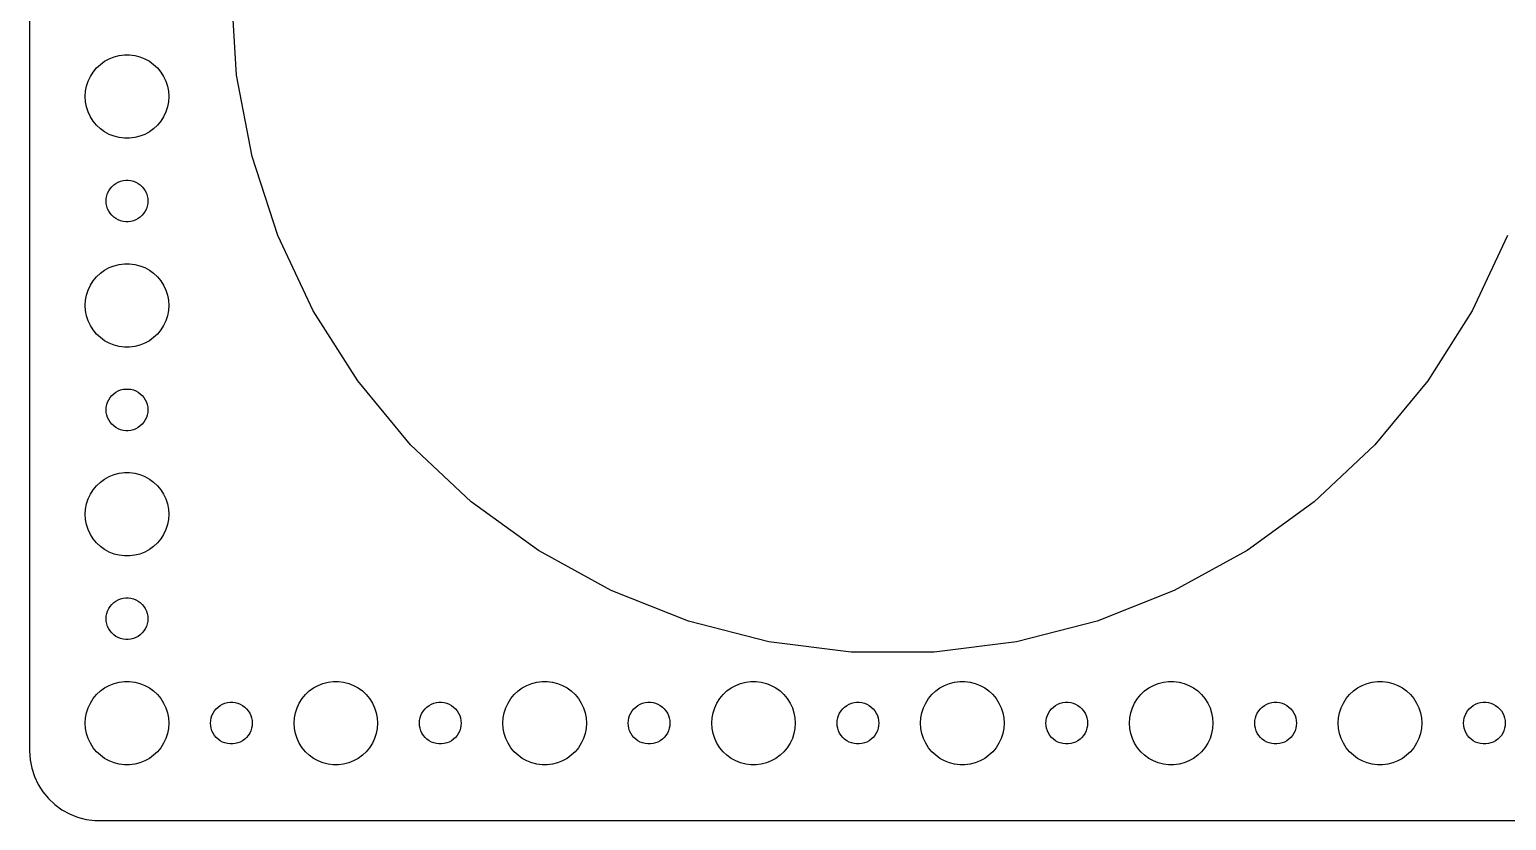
# Model space of a CAD drawing. Header units: metres. Extents: x -262 to 262, y -59 to 59.
# Drawn here: x -262 to -155.9, y -59.5 to -2.7 of the extents above; entities that cross this region are included whole.
import ezdxf

# ---------------------------------------------------------------- set-up
doc = ezdxf.new("R2010")
doc.units = ezdxf.units.M

msp = doc.modelspace()

# ---------------------------------------------------------------- linework, layer by layer
for p, q in [((-262, 54.5), (-262, -54.5)), ((-247.125, -5.95332), (-247.5, 0)), ((-257.187, -5.44635), (-256.912, -5.18845)), ((-256.912, -5.18845), (-256.607, -4.96701)), ((-256.607, -4.96701), (-256.277, -4.78551)), ((-256.277, -4.78551), (-255.927, -4.64682)), ((-255.927, -4.64682), (-255.562, -4.55313)), ((-255.562, -4.55313), (-255.188, -4.50591)), ((-255.188, -4.50591), (-254.812, -4.50591)), ((-254.812, -4.50591), (-254.438, -4.55313)), ((-254.438, -4.55313), (-254.073, -4.64682)), ((-254.073, -4.64682), (-253.723, -4.78551)), ((-253.723, -4.78551), (-253.393, -4.96701)), ((-253.393, -4.96701), (-253.088, -5.18845)), ((-253.088, -5.18845), (-252.813, -5.44635)), ((-257.789, -6.39561), (-257.629, -6.05473)), ((-257.629, -6.05473), (-257.427, -5.73663)), ((-257.427, -5.73663), (-257.187, -5.44635)), ((-252.813, -5.44635), (-252.573, -5.73663)), ((-252.573, -5.73663), (-252.371, -6.05473)), ((-252.371, -6.05473), (-252.211, -6.39561)), ((-246.008, -11.8128), (-247.125, -5.95332)), ((-258, -7.5), (-257.976, -7.12399)), ((-257.976, -7.12399), (-257.906, -6.75392)), ((-257.906, -6.75392), (-257.789, -6.39561)), ((-252.211, -6.39561), (-252.094, -6.75392)), ((-252.094, -6.75392), (-252.024, -7.12399)), ((-252.024, -7.12399), (-252, -7.5)), ((-257.976, -7.87599), (-258, -7.5)), ((-257.906, -8.24606), (-257.976, -7.87599)), ((-257.789, -8.60437), (-257.906, -8.24606)), ((-252.094, -8.24606), (-252.211, -8.60437)), ((-252.024, -7.87599), (-252.094, -8.24606)), ((-252, -7.5), (-252.024, -7.87599)), ((-257.629, -8.94525), (-257.789, -8.60437)), ((-257.427, -9.26335), (-257.629, -8.94525)), ((-257.187, -9.55363), (-257.427, -9.26335)), ((-252.573, -9.26335), (-252.813, -9.55363)), ((-252.371, -8.94525), (-252.573, -9.26335)), ((-252.211, -8.60437), (-252.371, -8.94525)), ((-256.912, -9.81154), (-257.187, -9.55363)), ((-256.607, -10.033), (-256.912, -9.81154)), ((-256.277, -10.2145), (-256.607, -10.033)), ((-255.927, -10.3532), (-256.277, -10.2145)), ((-255.562, -10.4469), (-255.927, -10.3532)), ((-255.188, -10.4941), (-255.562, -10.4469)), ((-254.812, -10.4941), (-255.188, -10.4941)), ((-254.438, -10.4469), (-254.812, -10.4941)), ((-254.073, -10.3532), (-254.438, -10.4469)), ((-253.723, -10.2145), (-254.073, -10.3532)), ((-253.393, -10.033), (-253.723, -10.2145)), ((-253.088, -9.81154), (-253.393, -10.033)), ((-252.813, -9.55363), (-253.088, -9.81154)), ((-244.164, -17.4859), (-246.008, -11.8128)), ((-255.956, -13.8442), (-255.804, -13.7335)), ((-255.804, -13.7335), (-255.639, -13.6427)), ((-255.639, -13.6427), (-255.464, -13.5734)), ((-255.464, -13.5734), (-255.281, -13.5266)), ((-255.281, -13.5266), (-255.094, -13.5029)), ((-255.094, -13.5029), (-254.906, -13.5029)), ((-254.906, -13.5029), (-254.719, -13.5266)), ((-254.719, -13.5266), (-254.536, -13.5734)), ((-254.536, -13.5734), (-254.361, -13.6427)), ((-254.361, -13.6427), (-254.196, -13.7335)), ((-254.196, -13.7335), (-254.044, -13.8442)), ((-256.5, -15), (-256.488, -14.812)), ((-256.488, -14.812), (-256.453, -14.627)), ((-256.453, -14.627), (-256.395, -14.4478)), ((-256.395, -14.4478), (-256.314, -14.2774)), ((-256.314, -14.2774), (-256.214, -14.1183)), ((-256.214, -14.1183), (-256.093, -13.9732)), ((-256.093, -13.9732), (-255.956, -13.8442)), ((-254.044, -13.8442), (-253.907, -13.9732)), ((-253.907, -13.9732), (-253.786, -14.1183)), ((-253.786, -14.1183), (-253.686, -14.2774)), ((-253.686, -14.2774), (-253.605, -14.4478)), ((-253.605, -14.4478), (-253.547, -14.627)), ((-253.547, -14.627), (-253.512, -14.812)), ((-253.512, -14.812), (-253.5, -15)), ((-256.488, -15.188), (-256.5, -15)), ((-256.453, -15.373), (-256.488, -15.188)), ((-256.395, -15.5522), (-256.453, -15.373)), ((-256.314, -15.7226), (-256.395, -15.5522)), ((-256.214, -15.8817), (-256.314, -15.7226)), ((-256.093, -16.0268), (-256.214, -15.8817)), ((-253.786, -15.8817), (-253.907, -16.0268)), ((-253.686, -15.7226), (-253.786, -15.8817)), ((-253.605, -15.5522), (-253.686, -15.7226)), ((-253.547, -15.373), (-253.605, -15.5522)), ((-253.512, -15.188), (-253.547, -15.373)), ((-253.5, -15), (-253.512, -15.188)), ((-255.956, -16.1558), (-256.093, -16.0268)), ((-255.804, -16.2665), (-255.956, -16.1558)), ((-255.639, -16.3572), (-255.804, -16.2665)), ((-255.464, -16.4266), (-255.639, -16.3572)), ((-255.281, -16.4734), (-255.464, -16.4266)), ((-255.094, -16.497), (-255.281, -16.4734)), ((-254.906, -16.497), (-255.094, -16.497)), ((-254.719, -16.4734), (-254.906, -16.497)), ((-254.536, -16.4266), (-254.719, -16.4734)), ((-254.361, -16.3572), (-254.536, -16.4266)), ((-254.196, -16.2665), (-254.361, -16.3572)), ((-254.044, -16.1558), (-254.196, -16.2665)), ((-253.907, -16.0268), (-254.044, -16.1558)), ((-241.625, -22.8833), (-244.164, -17.4859)), ((-155.836, -17.4859), (-158.375, -22.8833)), ((-256.912, -20.1884), (-256.607, -19.967)), ((-256.607, -19.967), (-256.277, -19.7855)), ((-256.277, -19.7855), (-255.927, -19.6468)), ((-255.927, -19.6468), (-255.562, -19.5531)), ((-255.562, -19.5531), (-255.188, -19.5059)), ((-255.188, -19.5059), (-254.812, -19.5059)), ((-254.812, -19.5059), (-254.438, -19.5531)), ((-254.438, -19.5531), (-254.073, -19.6468)), ((-254.073, -19.6468), (-253.723, -19.7855)), ((-253.723, -19.7855), (-253.393, -19.967)), ((-253.393, -19.967), (-253.088, -20.1884)), ((-257.789, -21.3956), (-257.629, -21.0547)), ((-257.629, -21.0547), (-257.427, -20.7366)), ((-257.427, -20.7366), (-257.187, -20.4464)), ((-257.187, -20.4464), (-256.912, -20.1884)), ((-253.088, -20.1884), (-252.813, -20.4464)), ((-252.813, -20.4464), (-252.573, -20.7366)), ((-252.573, -20.7366), (-252.371, -21.0547)), ((-252.371, -21.0547), (-252.211, -21.3956)), ((-258, -22.5), (-257.976, -22.124)), ((-257.976, -22.124), (-257.906, -21.7539)), ((-257.906, -21.7539), (-257.789, -21.3956)), ((-252.211, -21.3956), (-252.094, -21.7539)), ((-252.094, -21.7539), (-252.024, -22.124)), ((-252.024, -22.124), (-252, -22.5)), ((-257.976, -22.876), (-258, -22.5)), ((-257.906, -23.2461), (-257.976, -22.876)), ((-257.789, -23.6044), (-257.906, -23.2461)), ((-252.094, -23.2461), (-252.211, -23.6044)), ((-252.024, -22.876), (-252.094, -23.2461)), ((-252, -22.5), (-252.024, -22.876)), ((-238.428, -27.9198), (-241.625, -22.8833)), ((-158.375, -22.8833), (-161.572, -27.9198)), ((-257.629, -23.9453), (-257.789, -23.6044)), ((-257.427, -24.2634), (-257.629, -23.9453)), ((-257.187, -24.5536), (-257.427, -24.2634)), ((-252.573, -24.2634), (-252.813, -24.5536)), ((-252.371, -23.9453), (-252.573, -24.2634)), ((-252.211, -23.6044), (-252.371, -23.9453)), ((-256.912, -24.8115), (-257.187, -24.5536)), ((-256.607, -25.033), (-256.912, -24.8115)), ((-256.277, -25.2145), (-256.607, -25.033)), ((-255.927, -25.3532), (-256.277, -25.2145)), ((-255.562, -25.4469), (-255.927, -25.3532)), ((-255.188, -25.4941), (-255.562, -25.4469)), ((-254.438, -25.4469), (-254.812, -25.4941)), ((-254.073, -25.3532), (-254.438, -25.4469)), ((-253.723, -25.2145), (-254.073, -25.3532)), ((-253.393, -25.033), (-253.723, -25.2145)), ((-253.088, -24.8115), (-253.393, -25.033)), ((-252.813, -24.5536), (-253.088, -24.8115)), ((-254.812, -25.4941), (-255.188, -25.4941)), ((-255.639, -28.6427), (-255.464, -28.5734)), ((-255.464, -28.5734), (-255.281, -28.5266)), ((-255.281, -28.5266), (-255.094, -28.503)), ((-255.094, -28.503), (-254.906, -28.503)), ((-254.906, -28.503), (-254.719, -28.5266)), ((-254.719, -28.5266), (-254.536, -28.5734)), ((-254.536, -28.5734), (-254.361, -28.6427)), ((-234.626, -32.516), (-238.428, -27.9198)), ((-161.572, -27.9198), (-165.374, -32.516)), ((-256.488, -29.812), (-256.453, -29.627)), ((-256.453, -29.627), (-256.395, -29.4478)), ((-256.395, -29.4478), (-256.314, -29.2774)), ((-256.314, -29.2774), (-256.214, -29.1183)), ((-256.214, -29.1183), (-256.093, -28.9732)), ((-256.093, -28.9732), (-255.956, -28.8442)), ((-255.956, -28.8442), (-255.804, -28.7335)), ((-255.804, -28.7335), (-255.639, -28.6427)), ((-254.361, -28.6427), (-254.196, -28.7335)), ((-254.196, -28.7335), (-254.044, -28.8442)), ((-254.044, -28.8442), (-253.907, -28.9732)), ((-253.907, -28.9732), (-253.786, -29.1183)), ((-253.786, -29.1183), (-253.686, -29.2774)), ((-253.686, -29.2774), (-253.605, -29.4478)), ((-253.605, -29.4478), (-253.547, -29.627)), ((-253.547, -29.627), (-253.512, -29.812)), ((-256.5, -30), (-256.488, -29.812)), ((-256.488, -30.188), (-256.5, -30)), ((-256.453, -30.373), (-256.488, -30.188)), ((-256.395, -30.5522), (-256.453, -30.373)), ((-256.314, -30.7226), (-256.395, -30.5522)), ((-256.214, -30.8817), (-256.314, -30.7226)), ((-253.686, -30.7226), (-253.786, -30.8817)), ((-253.605, -30.5522), (-253.686, -30.7226)), ((-253.547, -30.373), (-253.605, -30.5522)), ((-253.512, -30.188), (-253.547, -30.373)), ((-253.512, -29.812), (-253.5, -30)), ((-253.5, -30), (-253.512, -30.188)), ((-256.093, -31.0268), (-256.214, -30.8817)), ((-255.956, -31.1558), (-256.093, -31.0268)), ((-255.804, -31.2665), (-255.956, -31.1558)), ((-255.639, -31.3572), (-255.804, -31.2665)), ((-255.464, -31.4266), (-255.639, -31.3572)), ((-255.281, -31.4734), (-255.464, -31.4266)), ((-255.094, -31.497), (-255.281, -31.4734)), ((-254.906, -31.497), (-255.094, -31.497)), ((-254.719, -31.4734), (-254.906, -31.497)), ((-254.536, -31.4266), (-254.719, -31.4734)), ((-254.361, -31.3572), (-254.536, -31.4266)), ((-254.196, -31.2665), (-254.361, -31.3572)), ((-254.044, -31.1558), (-254.196, -31.2665)), ((-253.907, -31.0268), (-254.044, -31.1558)), ((-253.786, -30.8817), (-253.907, -31.0268)), ((-230.278, -36.5994), (-234.626, -32.516)), ((-165.374, -32.516), (-169.722, -36.5994)), ((-256.912, -35.1885), (-256.607, -34.967)), ((-256.607, -34.967), (-256.277, -34.7855)), ((-256.277, -34.7855), (-255.927, -34.6468)), ((-255.927, -34.6468), (-255.562, -34.5531)), ((-255.562, -34.5531), (-255.188, -34.5059)), ((-255.188, -34.5059), (-254.812, -34.5059)), ((-254.812, -34.5059), (-254.438, -34.5531)), ((-254.438, -34.5531), (-254.073, -34.6468)), ((-254.073, -34.6468), (-253.723, -34.7855)), ((-253.723, -34.7855), (-253.393, -34.967)), ((-253.393, -34.967), (-253.088, -35.1885)), ((-257.789, -36.3956), (-257.629, -36.0547)), ((-257.629, -36.0547), (-257.427, -35.7366)), ((-257.427, -35.7366), (-257.187, -35.4464)), ((-257.187, -35.4464), (-256.912, -35.1885)), ((-253.088, -35.1885), (-252.813, -35.4464)), ((-252.813, -35.4464), (-252.573, -35.7366)), ((-252.573, -35.7366), (-252.371, -36.0547)), ((-252.371, -36.0547), (-252.211, -36.3956)), ((-258, -37.5), (-257.976, -37.124)), ((-257.976, -37.124), (-257.906, -36.7539)), ((-257.906, -36.7539), (-257.789, -36.3956)), ((-252.211, -36.3956), (-252.094, -36.7539)), ((-252.094, -36.7539), (-252.024, -37.124)), ((-252.024, -37.124), (-252, -37.5)), ((-225.452, -40.1056), (-230.278, -36.5994)), ((-169.722, -36.5994), (-174.548, -40.1056)), ((-257.976, -37.876), (-258, -37.5)), ((-257.906, -38.2461), (-257.976, -37.876)), ((-252.024, -37.876), (-252.094, -38.2461)), ((-252, -37.5), (-252.024, -37.876)), ((-257.789, -38.6044), (-257.906, -38.2461)), ((-257.629, -38.9453), (-257.789, -38.6044)), ((-257.427, -39.2634), (-257.629, -38.9453)), ((-252.371, -38.9453), (-252.573, -39.2634)), ((-252.211, -38.6044), (-252.371, -38.9453)), ((-252.094, -38.2461), (-252.211, -38.6044)), ((-257.187, -39.5536), (-257.427, -39.2634)), ((-256.912, -39.8115), (-257.187, -39.5536)), ((-256.607, -40.033), (-256.912, -39.8115)), ((-256.277, -40.2145), (-256.607, -40.033)), ((-255.927, -40.3532), (-256.277, -40.2145)), ((-253.723, -40.2145), (-254.073, -40.3532)), ((-253.393, -40.033), (-253.723, -40.2145)), ((-253.088, -39.8115), (-253.393, -40.033)), ((-252.813, -39.5536), (-253.088, -39.8115)), ((-252.573, -39.2634), (-252.813, -39.5536)), ((-220.225, -42.9793), (-225.452, -40.1056)), ((-174.548, -40.1056), (-179.775, -42.9793)), ((-255.562, -40.4469), (-255.927, -40.3532)), ((-255.188, -40.4941), (-255.562, -40.4469)), ((-254.812, -40.4941), (-255.188, -40.4941)), ((-254.438, -40.4469), (-254.812, -40.4941)), ((-254.073, -40.3532), (-254.438, -40.4469)), ((-214.678, -45.1752), (-220.225, -42.9793)), ((-179.775, -42.9793), (-185.322, -45.1752)), ((-256.453, -44.627), (-256.395, -44.4478)), ((-256.395, -44.4478), (-256.314, -44.2774)), ((-256.314, -44.2774), (-256.214, -44.1183)), ((-256.214, -44.1183), (-256.093, -43.9732)), ((-256.093, -43.9732), (-255.956, -43.8442)), ((-255.956, -43.8442), (-255.804, -43.7335)), ((-255.804, -43.7335), (-255.639, -43.6428)), ((-255.639, -43.6428), (-255.464, -43.5734)), ((-255.464, -43.5734), (-255.281, -43.5266)), ((-255.281, -43.5266), (-255.094, -43.503)), ((-255.094, -43.503), (-254.906, -43.503)), ((-254.906, -43.503), (-254.719, -43.5266)), ((-254.719, -43.5266), (-254.536, -43.5734)), ((-254.536, -43.5734), (-254.361, -43.6428)), ((-254.361, -43.6428), (-254.196, -43.7335)), ((-254.196, -43.7335), (-254.044, -43.8442)), ((-254.044, -43.8442), (-253.907, -43.9732)), ((-253.907, -43.9732), (-253.786, -44.1183)), ((-253.786, -44.1183), (-253.686, -44.2774)), ((-253.686, -44.2774), (-253.605, -44.4478)), ((-253.605, -44.4478), (-253.547, -44.627)), ((-256.5, -45), (-256.488, -44.812)), ((-256.488, -45.188), (-256.5, -45)), ((-256.488, -44.812), (-256.453, -44.627)), ((-256.453, -45.373), (-256.488, -45.188)), ((-256.395, -45.5522), (-256.453, -45.373)), ((-256.314, -45.7226), (-256.395, -45.5522)), ((-253.605, -45.5522), (-253.686, -45.7226)), ((-253.547, -45.373), (-253.605, -45.5522)), ((-253.547, -44.627), (-253.512, -44.812)), ((-253.512, -45.188), (-253.547, -45.373)), ((-253.512, -44.812), (-253.5, -45)), ((-253.5, -45), (-253.512, -45.188)), ((-208.901, -46.6586), (-214.678, -45.1752)), ((-185.322, -45.1752), (-191.099, -46.6586)), ((-256.214, -45.8817), (-256.314, -45.7226)), ((-256.093, -46.0268), (-256.214, -45.8817)), ((-255.956, -46.1558), (-256.093, -46.0268)), ((-255.804, -46.2665), (-255.956, -46.1558)), ((-255.639, -46.3572), (-255.804, -46.2665)), ((-255.464, -46.4266), (-255.639, -46.3572)), ((-255.281, -46.4734), (-255.464, -46.4266)), ((-255.094, -46.497), (-255.281, -46.4734)), ((-254.906, -46.497), (-255.094, -46.497)), ((-254.719, -46.4734), (-254.906, -46.497)), ((-254.536, -46.4266), (-254.719, -46.4734)), ((-254.361, -46.3572), (-254.536, -46.4266)), ((-254.196, -46.2665), (-254.361, -46.3572)), ((-254.044, -46.1558), (-254.196, -46.2665)), ((-253.907, -46.0268), (-254.044, -46.1558)), ((-253.786, -45.8817), (-253.907, -46.0268)), ((-253.686, -45.7226), (-253.786, -45.8817)), ((-202.983, -47.4063), (-208.901, -46.6586)), ((-191.099, -46.6586), (-197.017, -47.4063)), ((-197.017, -47.4063), (-202.983, -47.4063)), ((-256.607, -49.967), (-256.277, -49.7855)), ((-256.277, -49.7855), (-255.927, -49.6468)), ((-255.927, -49.6468), (-255.562, -49.5531)), ((-255.562, -49.5531), (-255.188, -49.5059)), ((-255.188, -49.5059), (-254.812, -49.5059)), ((-254.812, -49.5059), (-254.438, -49.5531)), ((-254.438, -49.5531), (-254.073, -49.6468)), ((-254.073, -49.6468), (-253.723, -49.7855)), ((-253.723, -49.7855), (-253.393, -49.967)), ((-241.607, -49.967), (-241.277, -49.7855)), ((-241.277, -49.7855), (-240.927, -49.6468)), ((-240.927, -49.6468), (-240.562, -49.5531)), ((-240.562, -49.5531), (-240.188, -49.5059)), ((-240.188, -49.5059), (-239.812, -49.5059)), ((-239.812, -49.5059), (-239.438, -49.5531)), ((-239.438, -49.5531), (-239.073, -49.6468)), ((-239.073, -49.6468), (-238.723, -49.7855)), ((-238.723, -49.7855), (-238.393, -49.967)), ((-226.607, -49.967), (-226.277, -49.7855)), ((-226.277, -49.7855), (-225.927, -49.6468)), ((-225.927, -49.6468), (-225.562, -49.5531)), ((-225.562, -49.5531), (-225.188, -49.5059)), ((-225.188, -49.5059), (-224.812, -49.5059)), ((-224.812, -49.5059), (-224.438, -49.5531)), ((-224.438, -49.5531), (-224.073, -49.6468)), ((-224.073, -49.6468), (-223.723, -49.7855)), ((-223.723, -49.7855), (-223.393, -49.967)), ((-211.607, -49.967), (-211.277, -49.7855)), ((-211.277, -49.7855), (-210.927, -49.6468)), ((-210.927, -49.6468), (-210.562, -49.5531)), ((-210.562, -49.5531), (-210.188, -49.5059)), ((-210.188, -49.5059), (-209.812, -49.5059)), ((-209.812, -49.5059), (-209.438, -49.5531)), ((-209.438, -49.5531), (-209.073, -49.6468)), ((-209.073, -49.6468), (-208.723, -49.7855)), ((-208.723, -49.7855), (-208.393, -49.967)), ((-196.607, -49.967), (-196.277, -49.7855)), ((-196.277, -49.7855), (-195.927, -49.6468)), ((-195.927, -49.6468), (-195.562, -49.5531)), ((-195.562, -49.5531), (-195.188, -49.5059)), ((-195.188, -49.5059), (-194.812, -49.5059)), ((-194.812, -49.5059), (-194.438, -49.5531)), ((-194.438, -49.5531), (-194.073, -49.6468)), ((-194.073, -49.6468), (-193.723, -49.7855)), ((-193.723, -49.7855), (-193.393, -49.967)), ((-181.607, -49.967), (-181.277, -49.7855)), ((-181.277, -49.7855), (-180.927, -49.6468)), ((-180.927, -49.6468), (-180.562, -49.5531)), ((-180.562, -49.5531), (-180.188, -49.5059)), ((-180.188, -49.5059), (-179.812, -49.5059)), ((-179.812, -49.5059), (-179.438, -49.5531)), ((-179.438, -49.5531), (-179.073, -49.6468)), ((-179.073, -49.6468), (-178.723, -49.7855)), ((-178.723, -49.7855), (-178.393, -49.967)), ((-166.607, -49.967), (-166.277, -49.7855)), ((-166.277, -49.7855), (-165.927, -49.6468)), ((-165.927, -49.6468), (-165.562, -49.5531)), ((-165.562, -49.5531), (-165.188, -49.5059)), ((-165.188, -49.5059), (-164.812, -49.5059)), ((-164.812, -49.5059), (-164.438, -49.5531)), ((-164.438, -49.5531), (-164.073, -49.6468)), ((-164.073, -49.6468), (-163.723, -49.7855)), ((-163.723, -49.7855), (-163.393, -49.967)), ((-257.629, -51.0547), (-257.427, -50.7366)), ((-257.427, -50.7366), (-257.187, -50.4464)), ((-257.187, -50.4464), (-256.912, -50.1885)), ((-256.912, -50.1885), (-256.607, -49.967)), ((-253.393, -49.967), (-253.088, -50.1885)), ((-253.088, -50.1885), (-252.813, -50.4464)), ((-252.813, -50.4464), (-252.573, -50.7366)), ((-252.573, -50.7366), (-252.371, -51.0547)), ((-242.629, -51.0547), (-242.427, -50.7366)), ((-242.427, -50.7366), (-242.187, -50.4464)), ((-242.187, -50.4464), (-241.912, -50.1885)), ((-241.912, -50.1885), (-241.607, -49.967)), ((-238.393, -49.967), (-238.088, -50.1885)), ((-238.088, -50.1885), (-237.813, -50.4464)), ((-237.813, -50.4464), (-237.573, -50.7366)), ((-237.573, -50.7366), (-237.371, -51.0547)), ((-227.629, -51.0547), (-227.427, -50.7366)), ((-227.427, -50.7366), (-227.187, -50.4464)), ((-227.187, -50.4464), (-226.912, -50.1885)), ((-226.912, -50.1885), (-226.607, -49.967)), ((-223.393, -49.967), (-223.088, -50.1885)), ((-223.088, -50.1885), (-222.813, -50.4464)), ((-222.813, -50.4464), (-222.573, -50.7366)), ((-222.573, -50.7366), (-222.371, -51.0547)), ((-212.629, -51.0547), (-212.427, -50.7366)), ((-212.427, -50.7366), (-212.187, -50.4464)), ((-212.187, -50.4464), (-211.912, -50.1885)), ((-211.912, -50.1885), (-211.607, -49.967)), ((-208.393, -49.967), (-208.088, -50.1885)), ((-208.088, -50.1885), (-207.813, -50.4464)), ((-207.813, -50.4464), (-207.573, -50.7366)), ((-207.573, -50.7366), (-207.371, -51.0547)), ((-197.629, -51.0547), (-197.427, -50.7366)), ((-197.427, -50.7366), (-197.187, -50.4464)), ((-197.187, -50.4464), (-196.912, -50.1885)), ((-196.912, -50.1885), (-196.607, -49.967)), ((-193.393, -49.967), (-193.088, -50.1885)), ((-193.088, -50.1885), (-192.813, -50.4464)), ((-192.813, -50.4464), (-192.573, -50.7366)), ((-192.573, -50.7366), (-192.371, -51.0547)), ((-182.629, -51.0547), (-182.427, -50.7366)), ((-182.427, -50.7366), (-182.187, -50.4464)), ((-182.187, -50.4464), (-181.912, -50.1885)), ((-181.912, -50.1885), (-181.607, -49.967)), ((-178.393, -49.967), (-178.088, -50.1885)), ((-178.088, -50.1885), (-177.813, -50.4464)), ((-177.813, -50.4464), (-177.573, -50.7366)), ((-177.573, -50.7366), (-177.371, -51.0547)), ((-167.629, -51.0547), (-167.427, -50.7366)), ((-167.427, -50.7366), (-167.187, -50.4464)), ((-167.187, -50.4464), (-166.912, -50.1885)), ((-166.912, -50.1885), (-166.607, -49.967)), ((-163.393, -49.967), (-163.088, -50.1885)), ((-163.088, -50.1885), (-162.813, -50.4464)), ((-162.813, -50.4464), (-162.573, -50.7366)), ((-162.573, -50.7366), (-162.371, -51.0547)), ((-257.976, -52.124), (-257.906, -51.7539)), ((-257.906, -51.7539), (-257.789, -51.3956)), ((-257.789, -51.3956), (-257.629, -51.0547)), ((-252.371, -51.0547), (-252.211, -51.3956)), ((-252.211, -51.3956), (-252.094, -51.7539)), ((-252.094, -51.7539), (-252.024, -52.124)), ((-248.953, -52.127), (-248.895, -51.9478)), ((-248.895, -51.9478), (-248.814, -51.7774)), ((-248.814, -51.7774), (-248.714, -51.6183)), ((-248.714, -51.6183), (-248.593, -51.4732)), ((-248.593, -51.4732), (-248.456, -51.3442)), ((-248.456, -51.3442), (-248.304, -51.2335)), ((-248.304, -51.2335), (-248.139, -51.1428)), ((-248.139, -51.1428), (-247.964, -51.0734)), ((-247.964, -51.0734), (-247.781, -51.0266)), ((-247.781, -51.0266), (-247.594, -51.003)), ((-247.594, -51.003), (-247.406, -51.003)), ((-247.406, -51.003), (-247.219, -51.0266)), ((-247.219, -51.0266), (-247.036, -51.0734)), ((-247.036, -51.0734), (-246.861, -51.1428)), ((-246.861, -51.1428), (-246.696, -51.2335)), ((-246.696, -51.2335), (-246.544, -51.3442)), ((-246.544, -51.3442), (-246.407, -51.4732)), ((-246.407, -51.4732), (-246.286, -51.6183)), ((-246.286, -51.6183), (-246.186, -51.7774)), ((-246.186, -51.7774), (-246.105, -51.9478)), ((-246.105, -51.9478), (-246.047, -52.127)), ((-242.976, -52.124), (-242.906, -51.7539)), ((-242.906, -51.7539), (-242.789, -51.3956)), ((-242.789, -51.3956), (-242.629, -51.0547)), ((-237.371, -51.0547), (-237.211, -51.3956)), ((-237.211, -51.3956), (-237.094, -51.7539)), ((-237.094, -51.7539), (-237.024, -52.124)), ((-233.953, -52.127), (-233.895, -51.9478)), ((-233.895, -51.9478), (-233.814, -51.7774)), ((-233.814, -51.7774), (-233.714, -51.6183)), ((-233.714, -51.6183), (-233.593, -51.4732)), ((-233.593, -51.4732), (-233.456, -51.3442)), ((-233.456, -51.3442), (-233.304, -51.2335)), ((-233.304, -51.2335), (-233.139, -51.1428)), ((-233.139, -51.1428), (-232.964, -51.0734)), ((-232.964, -51.0734), (-232.781, -51.0266)), ((-232.781, -51.0266), (-232.594, -51.003)), ((-232.594, -51.003), (-232.406, -51.003)), ((-232.406, -51.003), (-232.219, -51.0266)), ((-232.219, -51.0266), (-232.036, -51.0734)), ((-232.036, -51.0734), (-231.861, -51.1428)), ((-231.861, -51.1428), (-231.696, -51.2335)), ((-231.696, -51.2335), (-231.544, -51.3442)), ((-231.544, -51.3442), (-231.407, -51.4732)), ((-231.407, -51.4732), (-231.286, -51.6183)), ((-231.286, -51.6183), (-231.186, -51.7774)), ((-231.186, -51.7774), (-231.105, -51.9478)), ((-231.105, -51.9478), (-231.047, -52.127)), ((-227.976, -52.124), (-227.906, -51.7539)), ((-227.906, -51.7539), (-227.789, -51.3956)), ((-227.789, -51.3956), (-227.629, -51.0547)), ((-222.371, -51.0547), (-222.211, -51.3956)), ((-222.211, -51.3956), (-222.094, -51.7539)), ((-222.094, -51.7539), (-222.024, -52.124)), ((-218.953, -52.127), (-218.895, -51.9478)), ((-218.895, -51.9478), (-218.814, -51.7774)), ((-218.814, -51.7774), (-218.714, -51.6183)), ((-218.714, -51.6183), (-218.593, -51.4732)), ((-218.593, -51.4732), (-218.456, -51.3442)), ((-218.456, -51.3442), (-218.304, -51.2335)), ((-218.304, -51.2335), (-218.139, -51.1428)), ((-218.139, -51.1428), (-217.964, -51.0734)), ((-217.964, -51.0734), (-217.781, -51.0266)), ((-217.781, -51.0266), (-217.594, -51.003)), ((-217.594, -51.003), (-217.406, -51.003)), ((-217.406, -51.003), (-217.219, -51.0266)), ((-217.219, -51.0266), (-217.036, -51.0734)), ((-217.036, -51.0734), (-216.861, -51.1428)), ((-216.861, -51.1428), (-216.696, -51.2335)), ((-216.696, -51.2335), (-216.544, -51.3442)), ((-216.544, -51.3442), (-216.407, -51.4732)), ((-216.407, -51.4732), (-216.286, -51.6183)), ((-216.286, -51.6183), (-216.186, -51.7774)), ((-216.186, -51.7774), (-216.105, -51.9478)), ((-216.105, -51.9478), (-216.047, -52.127)), ((-212.976, -52.124), (-212.906, -51.7539)), ((-212.906, -51.7539), (-212.789, -51.3956)), ((-212.789, -51.3956), (-212.629, -51.0547)), ((-207.371, -51.0547), (-207.211, -51.3956)), ((-207.211, -51.3956), (-207.094, -51.7539)), ((-207.094, -51.7539), (-207.024, -52.124)), ((-203.953, -52.127), (-203.895, -51.9478)), ((-203.895, -51.9478), (-203.814, -51.7774)), ((-203.814, -51.7774), (-203.714, -51.6183)), ((-203.714, -51.6183), (-203.593, -51.4732)), ((-203.593, -51.4732), (-203.456, -51.3442)), ((-203.456, -51.3442), (-203.304, -51.2335)), ((-203.304, -51.2335), (-203.139, -51.1428)), ((-203.139, -51.1428), (-202.964, -51.0734)), ((-202.964, -51.0734), (-202.781, -51.0266)), ((-202.781, -51.0266), (-202.594, -51.003)), ((-202.594, -51.003), (-202.406, -51.003)), ((-202.406, -51.003), (-202.219, -51.0266)), ((-202.219, -51.0266), (-202.036, -51.0734)), ((-202.036, -51.0734), (-201.861, -51.1428)), ((-201.861, -51.1428), (-201.696, -51.2335)), ((-201.696, -51.2335), (-201.544, -51.3442)), ((-201.544, -51.3442), (-201.407, -51.4732)), ((-201.407, -51.4732), (-201.286, -51.6183)), ((-201.286, -51.6183), (-201.186, -51.7774)), ((-201.186, -51.7774), (-201.105, -51.9478)), ((-201.105, -51.9478), (-201.047, -52.127)), ((-197.976, -52.124), (-197.906, -51.7539)), ((-197.906, -51.7539), (-197.789, -51.3956)), ((-197.789, -51.3956), (-197.629, -51.0547)), ((-192.371, -51.0547), (-192.211, -51.3956)), ((-192.211, -51.3956), (-192.094, -51.7539)), ((-192.094, -51.7539), (-192.024, -52.124)), ((-188.953, -52.127), (-188.895, -51.9478)), ((-188.895, -51.9478), (-188.814, -51.7774)), ((-188.814, -51.7774), (-188.714, -51.6183)), ((-188.714, -51.6183), (-188.593, -51.4732)), ((-188.593, -51.4732), (-188.456, -51.3442)), ((-188.456, -51.3442), (-188.304, -51.2335)), ((-188.304, -51.2335), (-188.139, -51.1428)), ((-188.139, -51.1428), (-187.964, -51.0734)), ((-187.964, -51.0734), (-187.781, -51.0266)), ((-187.781, -51.0266), (-187.594, -51.003)), ((-187.594, -51.003), (-187.406, -51.003)), ((-187.406, -51.003), (-187.219, -51.0266)), ((-187.219, -51.0266), (-187.036, -51.0734)), ((-187.036, -51.0734), (-186.861, -51.1428)), ((-186.861, -51.1428), (-186.696, -51.2335)), ((-186.696, -51.2335), (-186.544, -51.3442)), ((-186.544, -51.3442), (-186.407, -51.4732)), ((-186.407, -51.4732), (-186.286, -51.6183)), ((-186.286, -51.6183), (-186.186, -51.7774)), ((-186.186, -51.7774), (-186.105, -51.9478)), ((-186.105, -51.9478), (-186.047, -52.127)), ((-182.976, -52.124), (-182.906, -51.7539)), ((-182.906, -51.7539), (-182.789, -51.3956)), ((-182.789, -51.3956), (-182.629, -51.0547)), ((-177.371, -51.0547), (-177.211, -51.3956)), ((-177.211, -51.3956), (-177.094, -51.7539)), ((-177.094, -51.7539), (-177.024, -52.124)), ((-173.953, -52.127), (-173.895, -51.9478)), ((-173.895, -51.9478), (-173.814, -51.7774)), ((-173.814, -51.7774), (-173.714, -51.6183)), ((-173.714, -51.6183), (-173.593, -51.4732)), ((-173.593, -51.4732), (-173.456, -51.3442)), ((-173.456, -51.3442), (-173.304, -51.2335)), ((-173.304, -51.2335), (-173.139, -51.1428)), ((-173.139, -51.1428), (-172.964, -51.0734)), ((-172.964, -51.0734), (-172.781, -51.0266)), ((-172.781, -51.0266), (-172.594, -51.003)), ((-172.594, -51.003), (-172.406, -51.003)), ((-172.406, -51.003), (-172.219, -51.0266)), ((-172.219, -51.0266), (-172.036, -51.0734)), ((-172.036, -51.0734), (-171.861, -51.1428)), ((-171.861, -51.1428), (-171.696, -51.2335)), ((-171.696, -51.2335), (-171.544, -51.3442)), ((-171.544, -51.3442), (-171.407, -51.4732)), ((-171.407, -51.4732), (-171.286, -51.6183)), ((-171.286, -51.6183), (-171.186, -51.7774)), ((-171.186, -51.7774), (-171.105, -51.9478)), ((-171.105, -51.9478), (-171.047, -52.127)), ((-167.976, -52.124), (-167.906, -51.7539)), ((-167.906, -51.7539), (-167.789, -51.3956)), ((-167.789, -51.3956), (-167.629, -51.0547)), ((-162.371, -51.0547), (-162.211, -51.3956)), ((-162.211, -51.3956), (-162.094, -51.7539)), ((-162.094, -51.7539), (-162.024, -52.124)), ((-158.953, -52.127), (-158.895, -51.9478)), ((-158.895, -51.9478), (-158.814, -51.7774)), ((-158.814, -51.7774), (-158.714, -51.6183)), ((-158.714, -51.6183), (-158.593, -51.4732)), ((-158.593, -51.4732), (-158.456, -51.3442)), ((-158.456, -51.3442), (-158.304, -51.2335)), ((-158.304, -51.2335), (-158.139, -51.1428)), ((-158.139, -51.1428), (-157.964, -51.0734)), ((-157.964, -51.0734), (-157.781, -51.0266)), ((-157.781, -51.0266), (-157.594, -51.003)), ((-157.594, -51.003), (-157.406, -51.003)), ((-157.406, -51.003), (-157.219, -51.0266)), ((-157.219, -51.0266), (-157.036, -51.0734)), ((-157.036, -51.0734), (-156.861, -51.1428)), ((-156.861, -51.1428), (-156.696, -51.2335)), ((-156.696, -51.2335), (-156.544, -51.3442)), ((-156.544, -51.3442), (-156.407, -51.4732)), ((-156.407, -51.4732), (-156.286, -51.6183)), ((-156.286, -51.6183), (-156.186, -51.7774)), ((-156.186, -51.7774), (-156.105, -51.9478)), ((-156.105, -51.9478), (-156.047, -52.127)), ((-258, -52.5), (-257.976, -52.124)), ((-257.976, -52.876), (-258, -52.5)), ((-257.906, -53.2461), (-257.976, -52.876)), ((-252.024, -52.876), (-252.094, -53.2461)), ((-252.024, -52.124), (-252, -52.5)), ((-252, -52.5), (-252.024, -52.876)), ((-249, -52.5), (-248.988, -52.312)), ((-248.988, -52.688), (-249, -52.5)), ((-248.988, -52.312), (-248.953, -52.127)), ((-248.953, -52.873), (-248.988, -52.688)), ((-248.895, -53.0522), (-248.953, -52.873)), ((-246.047, -52.873), (-246.105, -53.0522)), ((-246.047, -52.127), (-246.012, -52.312)), ((-246.012, -52.688), (-246.047, -52.873)), ((-246.012, -52.312), (-246, -52.5)), ((-246, -52.5), (-246.012, -52.688)), ((-243, -52.5), (-242.976, -52.124)), ((-242.976, -52.876), (-243, -52.5)), ((-242.906, -53.2461), (-242.976, -52.876)), ((-237.024, -52.876), (-237.094, -53.2461)), ((-237.024, -52.124), (-237, -52.5)), ((-237, -52.5), (-237.024, -52.876)), ((-234, -52.5), (-233.988, -52.312)), ((-233.988, -52.688), (-234, -52.5)), ((-233.988, -52.312), (-233.953, -52.127)), ((-233.953, -52.873), (-233.988, -52.688)), ((-233.895, -53.0522), (-233.953, -52.873)), ((-231.047, -52.873), (-231.105, -53.0522)), ((-231.047, -52.127), (-231.012, -52.312)), ((-231.012, -52.688), (-231.047, -52.873)), ((-231.012, -52.312), (-231, -52.5)), ((-231, -52.5), (-231.012, -52.688)), ((-228, -52.5), (-227.976, -52.124)), ((-227.976, -52.876), (-228, -52.5)), ((-227.906, -53.2461), (-227.976, -52.876)), ((-222.024, -52.876), (-222.094, -53.2461)), ((-222.024, -52.124), (-222, -52.5)), ((-222, -52.5), (-222.024, -52.876)), ((-219, -52.5), (-218.988, -52.312)), ((-218.988, -52.688), (-219, -52.5)), ((-218.988, -52.312), (-218.953, -52.127)), ((-218.953, -52.873), (-218.988, -52.688)), ((-218.895, -53.0522), (-218.953, -52.873)), ((-216.047, -52.873), (-216.105, -53.0522)), ((-216.047, -52.127), (-216.012, -52.312)), ((-216.012, -52.688), (-216.047, -52.873)), ((-216.012, -52.312), (-216, -52.5)), ((-216, -52.5), (-216.012, -52.688)), ((-213, -52.5), (-212.976, -52.124)), ((-212.976, -52.876), (-213, -52.5)), ((-212.906, -53.2461), (-212.976, -52.876)), ((-207.024, -52.876), (-207.094, -53.2461)), ((-207.024, -52.124), (-207, -52.5)), ((-207, -52.5), (-207.024, -52.876)), ((-204, -52.5), (-203.988, -52.312)), ((-203.988, -52.688), (-204, -52.5)), ((-203.988, -52.312), (-203.953, -52.127)), ((-203.953, -52.873), (-203.988, -52.688)), ((-203.895, -53.0522), (-203.953, -52.873)), ((-201.047, -52.873), (-201.105, -53.0522)), ((-201.047, -52.127), (-201.012, -52.312)), ((-201.012, -52.688), (-201.047, -52.873)), ((-201.012, -52.312), (-201, -52.5)), ((-201, -52.5), (-201.012, -52.688)), ((-198, -52.5), (-197.976, -52.124)), ((-197.976, -52.876), (-198, -52.5)), ((-197.906, -53.2461), (-197.976, -52.876)), ((-192.024, -52.876), (-192.094, -53.2461)), ((-192.024, -52.124), (-192, -52.5)), ((-192, -52.5), (-192.024, -52.876)), ((-189, -52.5), (-188.988, -52.312)), ((-188.988, -52.688), (-189, -52.5)), ((-188.988, -52.312), (-188.953, -52.127)), ((-188.953, -52.873), (-188.988, -52.688)), ((-188.895, -53.0522), (-188.953, -52.873)), ((-186.047, -52.873), (-186.105, -53.0522)), ((-186.047, -52.127), (-186.012, -52.312)), ((-186.012, -52.688), (-186.047, -52.873)), ((-186.012, -52.312), (-186, -52.5)), ((-186, -52.5), (-186.012, -52.688)), ((-183, -52.5), (-182.976, -52.124)), ((-182.976, -52.876), (-183, -52.5)), ((-182.906, -53.2461), (-182.976, -52.876)), ((-177.024, -52.876), (-177.094, -53.2461)), ((-177.024, -52.124), (-177, -52.5)), ((-177, -52.5), (-177.024, -52.876)), ((-174, -52.5), (-173.988, -52.312)), ((-173.988, -52.688), (-174, -52.5)), ((-173.988, -52.312), (-173.953, -52.127)), ((-173.953, -52.873), (-173.988, -52.688)), ((-173.895, -53.0522), (-173.953, -52.873)), ((-171.047, -52.873), (-171.105, -53.0522)), ((-171.047, -52.127), (-171.012, -52.312)), ((-171.012, -52.688), (-171.047, -52.873)), ((-171.012, -52.312), (-171, -52.5)), ((-171, -52.5), (-171.012, -52.688)), ((-168, -52.5), (-167.976, -52.124)), ((-167.976, -52.876), (-168, -52.5)), ((-167.906, -53.2461), (-167.976, -52.876)), ((-162.024, -52.876), (-162.094, -53.2461)), ((-162.024, -52.124), (-162, -52.5)), ((-162, -52.5), (-162.024, -52.876)), ((-159, -52.5), (-158.988, -52.312)), ((-158.988, -52.688), (-159, -52.5)), ((-158.988, -52.312), (-158.953, -52.127)), ((-158.953, -52.873), (-158.988, -52.688)), ((-158.895, -53.0522), (-158.953, -52.873)), ((-156.047, -52.873), (-156.105, -53.0522)), ((-156.047, -52.127), (-156.012, -52.312)), ((-156.012, -52.688), (-156.047, -52.873)), ((-156.012, -52.312), (-156, -52.5)), ((-156, -52.5), (-156.012, -52.688)), ((-257.789, -53.6044), (-257.906, -53.2461)), ((-257.629, -53.9453), (-257.789, -53.6044)), ((-257.427, -54.2634), (-257.629, -53.9453)), ((-252.371, -53.9453), (-252.573, -54.2634)), ((-252.211, -53.6044), (-252.371, -53.9453)), ((-252.094, -53.2461), (-252.211, -53.6044)), ((-248.814, -53.2226), (-248.895, -53.0522)), ((-248.714, -53.3817), (-248.814, -53.2226)), ((-248.593, -53.5268), (-248.714, -53.3817)), ((-248.456, -53.6558), (-248.593, -53.5268)), ((-248.304, -53.7665), (-248.456, -53.6558)), ((-248.139, -53.8572), (-248.304, -53.7665)), ((-247.964, -53.9266), (-248.139, -53.8572)), ((-247.781, -53.9734), (-247.964, -53.9266)), ((-247.594, -53.997), (-247.781, -53.9734)), ((-247.406, -53.997), (-247.594, -53.997)), ((-247.219, -53.9734), (-247.406, -53.997)), ((-247.036, -53.9266), (-247.219, -53.9734)), ((-246.861, -53.8572), (-247.036, -53.9266)), ((-246.696, -53.7665), (-246.861, -53.8572)), ((-246.544, -53.6558), (-246.696, -53.7665)), ((-246.407, -53.5268), (-246.544, -53.6558)), ((-246.286, -53.3817), (-246.407, -53.5268)), ((-246.186, -53.2226), (-246.286, -53.3817)), ((-246.105, -53.0522), (-246.186, -53.2226)), ((-242.789, -53.6044), (-242.906, -53.2461)), ((-242.629, -53.9453), (-242.789, -53.6044)), ((-242.427, -54.2634), (-242.629, -53.9453)), ((-237.371, -53.9453), (-237.573, -54.2634)), ((-237.211, -53.6044), (-237.371, -53.9453)), ((-237.094, -53.2461), (-237.211, -53.6044)), ((-233.814, -53.2226), (-233.895, -53.0522)), ((-233.714, -53.3817), (-233.814, -53.2226)), ((-233.593, -53.5268), (-233.714, -53.3817)), ((-233.456, -53.6558), (-233.593, -53.5268)), ((-233.304, -53.7665), (-233.456, -53.6558)), ((-233.139, -53.8572), (-233.304, -53.7665)), ((-232.964, -53.9266), (-233.139, -53.8572)), ((-232.781, -53.9734), (-232.964, -53.9266)), ((-232.594, -53.997), (-232.781, -53.9734)), ((-232.406, -53.997), (-232.594, -53.997)), ((-232.219, -53.9734), (-232.406, -53.997)), ((-232.036, -53.9266), (-232.219, -53.9734)), ((-231.861, -53.8572), (-232.036, -53.9266)), ((-231.696, -53.7665), (-231.861, -53.8572)), ((-231.544, -53.6558), (-231.696, -53.7665)), ((-231.407, -53.5268), (-231.544, -53.6558)), ((-231.286, -53.3817), (-231.407, -53.5268)), ((-231.186, -53.2226), (-231.286, -53.3817)), ((-231.105, -53.0522), (-231.186, -53.2226)), ((-227.789, -53.6044), (-227.906, -53.2461)), ((-227.629, -53.9453), (-227.789, -53.6044)), ((-227.427, -54.2634), (-227.629, -53.9453)), ((-222.371, -53.9453), (-222.573, -54.2634)), ((-222.211, -53.6044), (-222.371, -53.9453)), ((-222.094, -53.2461), (-222.211, -53.6044)), ((-218.814, -53.2226), (-218.895, -53.0522)), ((-218.714, -53.3817), (-218.814, -53.2226)), ((-218.593, -53.5268), (-218.714, -53.3817)), ((-218.456, -53.6558), (-218.593, -53.5268)), ((-218.304, -53.7665), (-218.456, -53.6558)), ((-218.139, -53.8572), (-218.304, -53.7665)), ((-217.964, -53.9266), (-218.139, -53.8572)), ((-217.781, -53.9734), (-217.964, -53.9266)), ((-217.594, -53.997), (-217.781, -53.9734)), ((-217.406, -53.997), (-217.594, -53.997)), ((-217.219, -53.9734), (-217.406, -53.997)), ((-217.036, -53.9266), (-217.219, -53.9734)), ((-216.861, -53.8572), (-217.036, -53.9266)), ((-216.696, -53.7665), (-216.861, -53.8572)), ((-216.544, -53.6558), (-216.696, -53.7665)), ((-216.407, -53.5268), (-216.544, -53.6558)), ((-216.286, -53.3817), (-216.407, -53.5268)), ((-216.186, -53.2226), (-216.286, -53.3817)), ((-216.105, -53.0522), (-216.186, -53.2226)), ((-212.789, -53.6044), (-212.906, -53.2461)), ((-212.629, -53.9453), (-212.789, -53.6044)), ((-212.427, -54.2634), (-212.629, -53.9453)), ((-207.371, -53.9453), (-207.573, -54.2634)), ((-207.211, -53.6044), (-207.371, -53.9453)), ((-207.094, -53.2461), (-207.211, -53.6044)), ((-203.814, -53.2226), (-203.895, -53.0522)), ((-203.714, -53.3817), (-203.814, -53.2226)), ((-203.593, -53.5268), (-203.714, -53.3817)), ((-203.456, -53.6558), (-203.593, -53.5268)), ((-203.304, -53.7665), (-203.456, -53.6558)), ((-203.139, -53.8572), (-203.304, -53.7665)), ((-202.964, -53.9266), (-203.139, -53.8572)), ((-202.781, -53.9734), (-202.964, -53.9266)), ((-202.594, -53.997), (-202.781, -53.9734)), ((-202.406, -53.997), (-202.594, -53.997)), ((-202.219, -53.9734), (-202.406, -53.997)), ((-202.036, -53.9266), (-202.219, -53.9734)), ((-201.861, -53.8572), (-202.036, -53.9266)), ((-201.696, -53.7665), (-201.861, -53.8572)), ((-201.544, -53.6558), (-201.696, -53.7665)), ((-201.407, -53.5268), (-201.544, -53.6558)), ((-201.286, -53.3817), (-201.407, -53.5268)), ((-201.186, -53.2226), (-201.286, -53.3817)), ((-201.105, -53.0522), (-201.186, -53.2226)), ((-197.789, -53.6044), (-197.906, -53.2461)), ((-197.629, -53.9453), (-197.789, -53.6044)), ((-197.427, -54.2634), (-197.629, -53.9453)), ((-192.371, -53.9453), (-192.573, -54.2634)), ((-192.211, -53.6044), (-192.371, -53.9453)), ((-192.094, -53.2461), (-192.211, -53.6044)), ((-188.814, -53.2226), (-188.895, -53.0522)), ((-188.714, -53.3817), (-188.814, -53.2226)), ((-188.593, -53.5268), (-188.714, -53.3817)), ((-188.456, -53.6558), (-188.593, -53.5268)), ((-188.304, -53.7665), (-188.456, -53.6558)), ((-188.139, -53.8572), (-188.304, -53.7665)), ((-187.964, -53.9266), (-188.139, -53.8572)), ((-187.781, -53.9734), (-187.964, -53.9266)), ((-187.594, -53.997), (-187.781, -53.9734)), ((-187.406, -53.997), (-187.594, -53.997)), ((-187.219, -53.9734), (-187.406, -53.997)), ((-187.036, -53.9266), (-187.219, -53.9734)), ((-186.861, -53.8572), (-187.036, -53.9266)), ((-186.696, -53.7665), (-186.861, -53.8572)), ((-186.544, -53.6558), (-186.696, -53.7665)), ((-186.407, -53.5268), (-186.544, -53.6558)), ((-186.286, -53.3817), (-186.407, -53.5268)), ((-186.186, -53.2226), (-186.286, -53.3817)), ((-186.105, -53.0522), (-186.186, -53.2226)), ((-182.789, -53.6044), (-182.906, -53.2461)), ((-182.629, -53.9453), (-182.789, -53.6044)), ((-182.427, -54.2634), (-182.629, -53.9453)), ((-177.371, -53.9453), (-177.573, -54.2634)), ((-177.211, -53.6044), (-177.371, -53.9453)), ((-177.094, -53.2461), (-177.211, -53.6044)), ((-173.814, -53.2226), (-173.895, -53.0522)), ((-173.714, -53.3817), (-173.814, -53.2226)), ((-173.593, -53.5268), (-173.714, -53.3817)), ((-173.456, -53.6558), (-173.593, -53.5268)), ((-173.304, -53.7665), (-173.456, -53.6558)), ((-173.139, -53.8572), (-173.304, -53.7665)), ((-172.964, -53.9266), (-173.139, -53.8572)), ((-172.781, -53.9734), (-172.964, -53.9266)), ((-172.594, -53.997), (-172.781, -53.9734)), ((-172.406, -53.997), (-172.594, -53.997)), ((-172.219, -53.9734), (-172.406, -53.997)), ((-172.036, -53.9266), (-172.219, -53.9734)), ((-171.861, -53.8572), (-172.036, -53.9266)), ((-171.696, -53.7665), (-171.861, -53.8572)), ((-171.544, -53.6558), (-171.696, -53.7665)), ((-171.407, -53.5268), (-171.544, -53.6558)), ((-171.286, -53.3817), (-171.407, -53.5268)), ((-171.186, -53.2226), (-171.286, -53.3817)), ((-171.105, -53.0522), (-171.186, -53.2226)), ((-167.789, -53.6044), (-167.906, -53.2461)), ((-167.629, -53.9453), (-167.789, -53.6044)), ((-167.427, -54.2634), (-167.629, -53.9453)), ((-162.371, -53.9453), (-162.573, -54.2634)), ((-162.211, -53.6044), (-162.371, -53.9453)), ((-162.094, -53.2461), (-162.211, -53.6044)), ((-158.814, -53.2226), (-158.895, -53.0522)), ((-158.714, -53.3817), (-158.814, -53.2226)), ((-158.593, -53.5268), (-158.714, -53.3817)), ((-158.456, -53.6558), (-158.593, -53.5268)), ((-158.304, -53.7665), (-158.456, -53.6558)), ((-158.139, -53.8572), (-158.304, -53.7665)), ((-157.964, -53.9266), (-158.139, -53.8572)), ((-157.781, -53.9734), (-157.964, -53.9266)), ((-157.594, -53.997), (-157.781, -53.9734)), ((-157.406, -53.997), (-157.594, -53.997)), ((-157.219, -53.9734), (-157.406, -53.997)), ((-157.036, -53.9266), (-157.219, -53.9734)), ((-156.861, -53.8572), (-157.036, -53.9266)), ((-156.696, -53.7665), (-156.861, -53.8572)), ((-156.544, -53.6558), (-156.696, -53.7665)), ((-156.407, -53.5268), (-156.544, -53.6558)), ((-156.286, -53.3817), (-156.407, -53.5268)), ((-156.186, -53.2226), (-156.286, -53.3817)), ((-156.105, -53.0522), (-156.186, -53.2226)), ((-262, -54.5), (-261.961, -55.1267)), ((-261.961, -55.1267), (-261.843, -55.7434)), ((-257.187, -54.5536), (-257.427, -54.2634)), ((-256.912, -54.8115), (-257.187, -54.5536)), ((-256.607, -55.033), (-256.912, -54.8115)), ((-256.277, -55.2145), (-256.607, -55.033)), ((-253.393, -55.033), (-253.723, -55.2145)), ((-253.088, -54.8115), (-253.393, -55.033)), ((-252.813, -54.5536), (-253.088, -54.8115)), ((-252.573, -54.2634), (-252.813, -54.5536)), ((-242.187, -54.5536), (-242.427, -54.2634)), ((-241.912, -54.8115), (-242.187, -54.5536)), ((-241.607, -55.033), (-241.912, -54.8115)), ((-241.277, -55.2145), (-241.607, -55.033)), ((-238.393, -55.033), (-238.723, -55.2145)), ((-238.088, -54.8115), (-238.393, -55.033)), ((-237.813, -54.5536), (-238.088, -54.8115)), ((-237.573, -54.2634), (-237.813, -54.5536)), ((-227.187, -54.5536), (-227.427, -54.2634)), ((-226.912, -54.8115), (-227.187, -54.5536)), ((-226.607, -55.033), (-226.912, -54.8115)), ((-226.277, -55.2145), (-226.607, -55.033)), ((-223.393, -55.033), (-223.723, -55.2145)), ((-223.088, -54.8115), (-223.393, -55.033)), ((-222.813, -54.5536), (-223.088, -54.8115)), ((-222.573, -54.2634), (-222.813, -54.5536)), ((-212.187, -54.5536), (-212.427, -54.2634)), ((-211.912, -54.8115), (-212.187, -54.5536)), ((-211.607, -55.033), (-211.912, -54.8115)), ((-211.277, -55.2145), (-211.607, -55.033)), ((-208.393, -55.033), (-208.723, -55.2145)), ((-208.088, -54.8115), (-208.393, -55.033)), ((-207.813, -54.5536), (-208.088, -54.8115)), ((-207.573, -54.2634), (-207.813, -54.5536)), ((-197.187, -54.5536), (-197.427, -54.2634)), ((-196.912, -54.8115), (-197.187, -54.5536)), ((-196.607, -55.033), (-196.912, -54.8115)), ((-196.277, -55.2145), (-196.607, -55.033)), ((-193.393, -55.033), (-193.723, -55.2145)), ((-193.088, -54.8115), (-193.393, -55.033)), ((-192.813, -54.5536), (-193.088, -54.8115)), ((-192.573, -54.2634), (-192.813, -54.5536)), ((-182.187, -54.5536), (-182.427, -54.2634)), ((-181.912, -54.8115), (-182.187, -54.5536)), ((-181.607, -55.033), (-181.912, -54.8115)), ((-181.277, -55.2145), (-181.607, -55.033)), ((-178.393, -55.033), (-178.723, -55.2145)), ((-178.088, -54.8115), (-178.393, -55.033)), ((-177.813, -54.5536), (-178.088, -54.8115)), ((-177.573, -54.2634), (-177.813, -54.5536)), ((-167.187, -54.5536), (-167.427, -54.2634)), ((-166.912, -54.8115), (-167.187, -54.5536)), ((-166.607, -55.033), (-166.912, -54.8115)), ((-166.277, -55.2145), (-166.607, -55.033)), ((-163.393, -55.033), (-163.723, -55.2145)), ((-163.088, -54.8115), (-163.393, -55.033)), ((-162.813, -54.5536), (-163.088, -54.8115)), ((-162.573, -54.2634), (-162.813, -54.5536)), ((-261.843, -55.7434), (-261.649, -56.3406)), ((-255.927, -55.3532), (-256.277, -55.2145)), ((-255.562, -55.4469), (-255.927, -55.3532)), ((-255.188, -55.4941), (-255.562, -55.4469)), ((-254.812, -55.4941), (-255.188, -55.4941)), ((-254.438, -55.4469), (-254.812, -55.4941)), ((-254.073, -55.3532), (-254.438, -55.4469)), ((-253.723, -55.2145), (-254.073, -55.3532)), ((-240.927, -55.3532), (-241.277, -55.2145)), ((-240.562, -55.4469), (-240.927, -55.3532)), ((-240.188, -55.4941), (-240.562, -55.4469)), ((-239.812, -55.4941), (-240.188, -55.4941)), ((-239.438, -55.4469), (-239.812, -55.4941)), ((-239.073, -55.3532), (-239.438, -55.4469)), ((-238.723, -55.2145), (-239.073, -55.3532)), ((-225.927, -55.3532), (-226.277, -55.2145)), ((-225.562, -55.4469), (-225.927, -55.3532)), ((-225.188, -55.4941), (-225.562, -55.4469)), ((-224.812, -55.4941), (-225.188, -55.4941)), ((-224.438, -55.4469), (-224.812, -55.4941)), ((-224.073, -55.3532), (-224.438, -55.4469)), ((-223.723, -55.2145), (-224.073, -55.3532)), ((-210.927, -55.3532), (-211.277, -55.2145)), ((-210.562, -55.4469), (-210.927, -55.3532)), ((-210.188, -55.4941), (-210.562, -55.4469)), ((-209.812, -55.4941), (-210.188, -55.4941)), ((-209.438, -55.4469), (-209.812, -55.4941)), ((-209.073, -55.3532), (-209.438, -55.4469)), ((-208.723, -55.2145), (-209.073, -55.3532)), ((-195.927, -55.3532), (-196.277, -55.2145)), ((-195.562, -55.4469), (-195.927, -55.3532)), ((-195.188, -55.4941), (-195.562, -55.4469)), ((-194.812, -55.4941), (-195.188, -55.4941)), ((-194.438, -55.4469), (-194.812, -55.4941)), ((-194.073, -55.3532), (-194.438, -55.4469)), ((-193.723, -55.2145), (-194.073, -55.3532)), ((-180.927, -55.3532), (-181.277, -55.2145)), ((-180.562, -55.4469), (-180.927, -55.3532)), ((-180.188, -55.4941), (-180.562, -55.4469)), ((-179.812, -55.4941), (-180.188, -55.4941)), ((-179.438, -55.4469), (-179.812, -55.4941)), ((-179.073, -55.3532), (-179.438, -55.4469)), ((-178.723, -55.2145), (-179.073, -55.3532)), ((-165.927, -55.3532), (-166.277, -55.2145)), ((-165.562, -55.4469), (-165.927, -55.3532)), ((-165.188, -55.4941), (-165.562, -55.4469)), ((-164.812, -55.4941), (-165.188, -55.4941)), ((-164.438, -55.4469), (-164.812, -55.4941)), ((-164.073, -55.3532), (-164.438, -55.4469)), ((-163.723, -55.2145), (-164.073, -55.3532)), ((-261.649, -56.3406), (-261.382, -56.9088)), ((-261.382, -56.9088), (-261.045, -57.4389)), ((-261.045, -57.4389), (-260.645, -57.9227)), ((-260.645, -57.9227), (-260.187, -58.3526)), ((-260.187, -58.3526), (-259.679, -58.7216)), ((-259.679, -58.7216), (-259.129, -59.0241)), ((-259.129, -59.0241), (-258.545, -59.2553)), ((-258.545, -59.2553), (-257.937, -59.4114)), ((-257.937, -59.4114), (-257.314, -59.4901)), ((-257.314, -59.4901), (257.314, -59.4901))]:
    msp.add_line(p, q)

doc.saveas('drawing.dxf')
